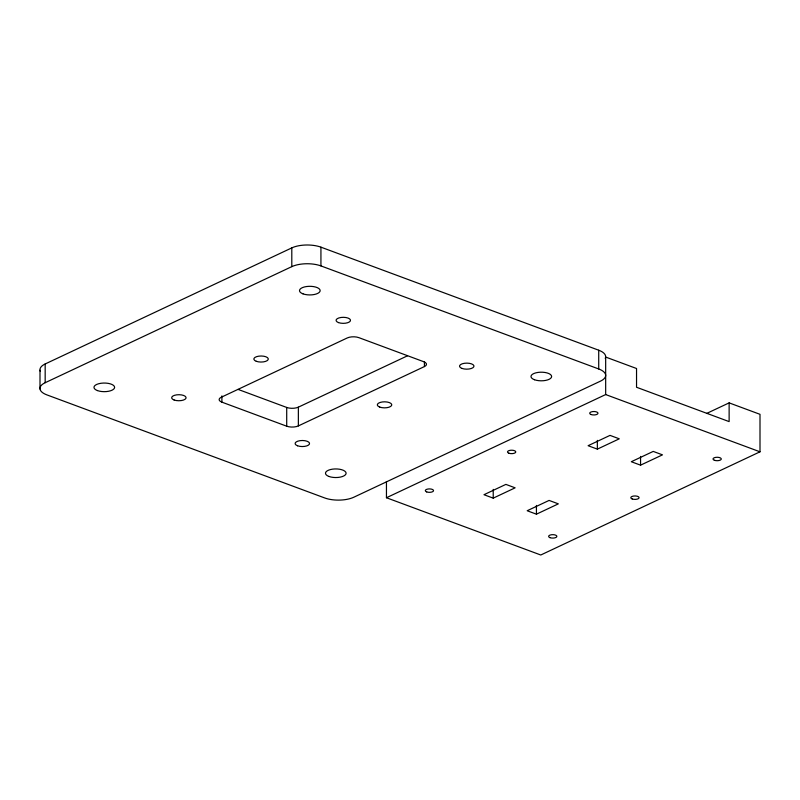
<?xml version="1.0" encoding="UTF-8"?>
<svg xmlns="http://www.w3.org/2000/svg" width="800" height="800" viewBox="0 0 800 800"><rect width="100%" height="100%" fill="white"/><g stroke="black" fill="none" stroke-linecap="round" stroke-linejoin="round"><path stroke-width="1.2" d="M40.34 371.32A20.64 8.62 0 0 1 45.17 363.97L291.8 247.89A20.64 8.62 0 0 1 320.93 247.16L598.72 350.22A20.64 8.62 0 0 1 605.23 358.41M45.17 382.71L291.8 266.64A20.64 8.62 0 0 1 320.93 265.91L598.72 368.97A20.64 8.62 0 0 1 600.45 381.15L353.82 497.22A20.64 8.62 0 0 1 324.69 497.95L46.9 394.89A20.64 8.62 0 0 1 45.17 382.71L45.17 363.97M238.1 389.41L286.71 407.45A8.25 3.45 0 0 0 298.36 407.16L407.54 355.78M424.42 366.58A8.25 3.45 0 0 0 423.73 361.71L358.91 337.66A8.25 3.45 0 0 0 347.26 337.95L221.2 397.28A8.25 3.45 0 0 0 221.89 402.15L286.71 426.2A8.25 3.45 0 0 0 298.36 425.91L424.42 366.58L424.42 361.58M386.45 481.49L386.45 497.74L605.67 394.56L760 451.81L760 414.32L729.13 402.87L706.53 413.5M493.22 498.14L515.14 487.83L505.88 484.39L483.96 494.71L493.22 498.14L493.22 489.39M597.35 449.13L619.28 438.82L610.02 435.38L588.09 445.7L597.35 449.13L597.35 440.38M536.43 514.18L558.35 503.86L549.09 500.42L527.17 510.74L536.43 514.18L536.43 505.43M640.56 465.16L662.49 454.85L653.23 451.41L631.3 461.73L640.56 465.16L640.56 456.42M760 451.81L540.77 555L386.45 497.74M729.13 402.87L729.13 421.61L636.54 387.26L636.54 368.51L605.67 357.06L605.67 394.56M598.72 350.22L598.72 368.97M320.93 247.16L320.93 265.91M298.36 407.16L298.36 425.91M291.8 247.89L291.8 266.64M286.71 407.45L286.71 426.2M221.89 395.9L221.89 402.15M40 370.2L40 388.95M97.45 390.58A10.32 4.31 0 0 0 114.41 388.22A10.32 4.31 0 0 0 101.05 383.26A10.32 4.31 0 0 0 97.45 390.58M328.94 476.46A10.32 4.31 0 0 0 345.9 474.1A10.32 4.31 0 0 0 332.53 469.15A10.32 4.31 0 0 0 328.94 476.46M534.47 379.73A10.32 4.31 0 0 0 551.42 377.37A10.32 4.31 0 0 0 538.06 372.41A10.32 4.31 0 0 0 534.47 379.73M302.98 293.85A10.32 4.31 0 0 0 319.94 291.49A10.32 4.31 0 0 0 306.57 286.53A10.32 4.31 0 0 0 302.98 293.85M461.95 368.4A7.22 3.02 0 0 0 473.83 366.75A7.22 3.02 0 0 0 464.47 363.28A7.22 3.02 0 0 0 461.95 368.4M379.74 407.09A7.22 3.02 0 0 0 391.62 405.44A7.22 3.02 0 0 0 382.26 401.97A7.22 3.02 0 0 0 379.74 407.09M297.53 445.78A7.22 3.02 0 0 0 309.41 444.13A7.22 3.02 0 0 0 300.05 440.66A7.22 3.02 0 0 0 297.53 445.78M338.49 322.59A7.22 3.02 0 0 0 350.36 320.94A7.22 3.02 0 0 0 341.01 317.47A7.22 3.02 0 0 0 338.49 322.59M256.28 361.29A7.22 3.02 0 0 0 268.15 359.64A7.22 3.02 0 0 0 258.8 356.16A7.22 3.02 0 0 0 256.28 361.29M174.07 399.98A7.22 3.02 0 0 0 185.94 398.33A7.22 3.02 0 0 0 176.59 394.86A7.22 3.02 0 0 0 174.07 399.98M550 537.66A4.13 1.72 0 0 0 556.79 536.72A4.13 1.72 0 0 0 551.44 534.74A4.13 1.72 0 0 0 550 537.66M632.21 498.97A4.13 1.72 0 0 0 639 498.03A4.13 1.72 0 0 0 633.65 496.04A4.13 1.72 0 0 0 632.21 498.97M714.42 460.28A4.13 1.72 0 0 0 721.21 459.33A4.13 1.72 0 0 0 715.86 457.35A4.13 1.72 0 0 0 714.42 460.28M426.69 491.91A4.13 1.72 0 0 0 433.47 490.97A4.13 1.72 0 0 0 428.13 488.99A4.13 1.72 0 0 0 426.69 491.91M508.9 453.22A4.13 1.72 0 0 0 515.68 452.28A4.13 1.72 0 0 0 510.34 450.29A4.13 1.72 0 0 0 508.9 453.22M591.11 414.53A4.13 1.72 0 0 0 597.9 413.59A4.13 1.72 0 0 0 592.55 411.6A4.13 1.72 0 0 0 591.11 414.53"/></g></svg>
